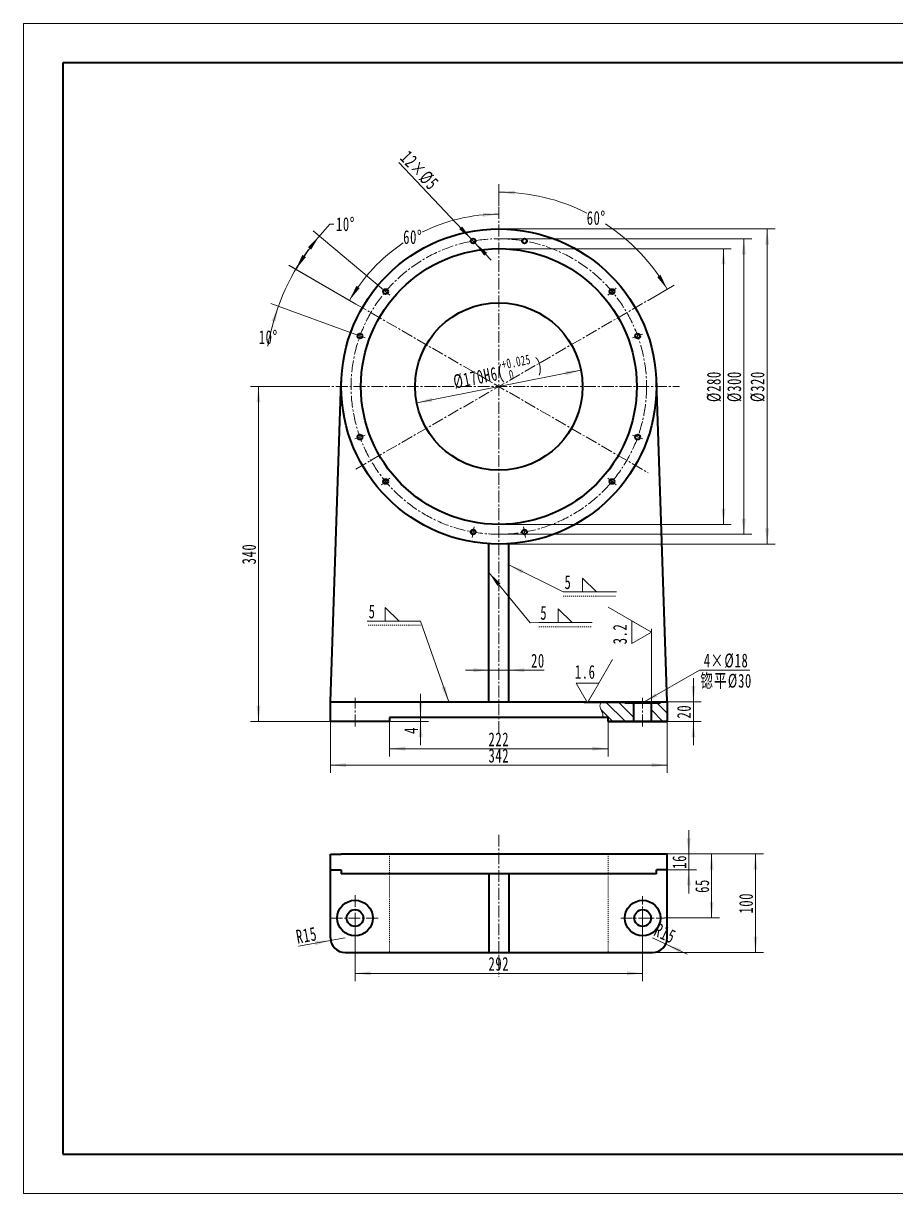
# Model space of a CAD drawing. Header units: millimetres. Extents: x -840 to 840, y -594 to 594.
# Drawn here: x -840 to 45, y -594 to 594 of the extents above; entities that cross this region are included whole.
import ezdxf

# ---------------------------------------------------------------- set-up
doc = ezdxf.new("R2010")
doc.units = ezdxf.units.MM
doc.linetypes.add('点画线', pattern=[18, 12, -2, 2, -2])
doc.linetypes.add('虚线', pattern=[2, 1, -1])
doc.layers.get('0').update_dxf_attribs({"lineweight": 35})
for name, color, linetype, lineweight in [('中心线层', 1, '点画线', 18), ('剖面线层', 4, 'Continuous', 18), ('尺寸线层', 3, 'Continuous', 18), ('粗实线层', 7, 'Continuous', 35), ('细实线层', 7, 'Continuous', 18), ('虚线层', 6, '虚线', 18)]:
    doc.layers.add(name, color=color, linetype=linetype, lineweight=lineweight)
doc.styles.add('标准', font='', dxfattribs={"width": 0.667})
doc.styles.get('标准').set_extended_font_data('宋体')
doc.dimstyles.new('标准', dxfattribs={"dimscale": 4, "dimtxt": 3.5, "dimasz": 4, "dimexe": 2, "dimexo": 0, "dimtad": 1, "dimdsep": 46, "dimtxsty": '标准', "dimblk": '_CAXARROW', "dimcen": 0, "dimdle": 6, "dimazin": 2, "dimtfac": 0.707107, "dimtdec": 3, "dimtmove": 2, "dimatfit": 3, "dimfxl": 1, "dimfrac": 2, "dimtolj": 1, "dimarcsym": 1})

# ---------------------------------------------------------------- blocks, each defined once
blk = doc.blocks.new('*X2')
at = {"layer": '尺寸线层', "linetype": 'Continuous'}
for points in [[(-85, 385.3), (-83, 369.3), (-87, 369.3)], [(-85, 65.3), (-83, 81.3), (-87, 81.3)]]:
    blk.add_hatch(color=0, dxfattribs=at).paths.add_polyline_path(points, flags=0)
at = {"layer": '尺寸线层', "color": 0, "linetype": 'Continuous'}
for p, q in [((-357.4, 385.3), (-77, 385.3)), ((-85, 385.3), (-85, 65.3)), ((-357.4, 65.3), (-77, 65.3))]:
    blk.add_line(p, q, dxfattribs=at)
at = {"layer": '尺寸线层', "color": 0, "insert": (-94.6, 225.3), "char_height": 14, "width": 55.235, "attachment_point": 5, "rotation": 90, "line_spacing_factor": 1.15057, "style": '标准'}
blk.add_mtext('\\T1.1;%%C320', dxfattribs=at)
blk = doc.blocks.new('_CAXARROW')
blk.add_hatch(color=0).paths.add_polyline_path([(0, 0), (-1, 0.125), (-1, -0.125)], flags=0)
blk = doc.blocks.new('*X3')
at = {"layer": '尺寸线层', "linetype": 'Continuous'}
for points in [[(-129.4, 365.3), (-127.4, 349.3), (-131.4, 349.3)], [(-129.4, 85.3), (-127.4, 101.3), (-131.4, 101.3)]]:
    blk.add_hatch(color=0, dxfattribs=at).paths.add_polyline_path(points, flags=0)
at = {"layer": '尺寸线层', "color": 0, "linetype": 'Continuous'}
for p, q in [((-357.4, 365.3), (-121.4, 365.3)), ((-129.4, 365.3), (-129.4, 85.3)), ((-357.4, 85.3), (-121.4, 85.3))]:
    blk.add_line(p, q, dxfattribs=at)
at = {"layer": '尺寸线层', "color": 0, "insert": (-138.9, 225.3), "char_height": 14, "width": 55.235, "attachment_point": 5, "rotation": 90, "line_spacing_factor": 1.15057, "style": '标准'}
blk.add_mtext('\\T1.1;%%C280', dxfattribs=at)
blk = doc.blocks.new('*X4')
at = {"layer": '尺寸线层', "linetype": 'Continuous'}
for points in [[(-108.7, 375.3), (-106.7, 359.3), (-110.7, 359.3)], [(-108.7, 75.3), (-106.7, 91.3), (-110.7, 91.3)]]:
    blk.add_hatch(color=0, dxfattribs=at).paths.add_polyline_path(points, flags=0)
at = {"layer": '尺寸线层', "color": 0, "linetype": 'Continuous'}
for p, q in [((-357.4, 375.3), (-100.7, 375.3)), ((-108.7, 375.3), (-108.7, 75.3)), ((-357.4, 75.3), (-100.7, 75.3))]:
    blk.add_line(p, q, dxfattribs=at)
at = {"layer": '尺寸线层', "color": 0, "insert": (-118.2, 225.3), "char_height": 14, "width": 55.235, "attachment_point": 5, "rotation": 90, "line_spacing_factor": 1.15057, "style": '标准'}
blk.add_mtext('\\T1.1;%%C300', dxfattribs=at)
blk = doc.blocks.new('*X6')
at = {"color": 0, "char_height": 14, "attachment_point": 1, "rotation": 11.2406, "line_spacing_factor": 1.15057, "style": '标准'}
for s, insert, width in [('\\T1.1;{\\H0.707107x;+0.025}', (-355.4, 252.4), 122.764), ('\\T1.1;)', (-321.2, 253.5), 352.984), ('\\T1.1;%%C170H6(', (-404.7, 236.9), 352.984), ('\\T1.1;{\\H0.707107x;0}', (-347.9, 241.8), 122.764)]:
    blk.add_mtext(s, dxfattribs=dict(at, insert=insert, width=width))
blk = doc.blocks.new('*X5')
at = {"layer": '尺寸线层', "linetype": 'Continuous'}
for points in [[(-274, 241.9), (-289.3, 236.8), (-290.1, 240.8)], [(-440.8, 208.8), (-424.7, 209.9), (-425.5, 213.9)]]:
    blk.add_hatch(color=0, dxfattribs=at).paths.add_polyline_path(points, flags=0)
at = {"layer": '尺寸线层', "color": 0, "linetype": 'Continuous'}
blk.add_line((-274, 241.9), (-440.8, 208.8), dxfattribs=at)
at = {"layer": '尺寸线层', "color": 0}
blk.add_blockref('*X6', (0, 0), dxfattribs=at)
blk = doc.blocks.new('*X7')
at = {"layer": '尺寸线层', "linetype": 'Continuous'}
for points in [[(-357.4, 400.4), (-373.3, 397.7), (-373.6, 401.7)], [(-509, 312.9), (-498.7, 325.3), (-502, 327.5)]]:
    blk.add_hatch(color=0, dxfattribs=at).paths.add_polyline_path(points, flags=0)
at = {"layer": '尺寸线层', "color": 0, "linetype": 'Continuous'}
blk.add_line((-502.5, 309.1), (-515.9, 316.9), dxfattribs=at)
for start, end in [(90, 116.4856), (123.6437, 150)]:
    blk.add_arc((-357.4, 225.3), 175.1, start, end, dxfattribs=at)
at = {"layer": '尺寸线层', "color": 0, "insert": (-444.9, 377), "char_height": 14, "width": 37.832, "attachment_point": 5, "line_spacing_factor": 1.15057, "style": '标准'}
blk.add_mtext('\\T1.1;60%%D', dxfattribs=at)
blk = doc.blocks.new('*X8')
at = {"layer": '尺寸线层', "linetype": 'Continuous'}
for points in [[(-357.4, 422.9), (-341.5, 420.2), (-341.3, 424.2)], [(-186.4, 324.1), (-196.6, 336.5), (-193.3, 338.8)]]:
    blk.add_hatch(color=0, dxfattribs=at).paths.add_polyline_path(points, flags=0)
at = {"layer": '尺寸线层', "color": 0, "linetype": 'Continuous'}
for p, q in [((-357.4, 408.8), (-357.4, 430.9)), ((-205.9, 312.8), (-179.4, 328.1))]:
    blk.add_line(p, q, dxfattribs=at)
for start, end in [(63.1207, 90), (30, 56.7778)]:
    blk.add_arc((-357.4, 225.3), 197.5, start, end, dxfattribs=at)
at = {"layer": '尺寸线层', "color": 0, "insert": (-258.6, 396.4), "char_height": 14, "width": 37.832, "attachment_point": 5, "line_spacing_factor": 1.15057, "style": '标准'}
blk.add_mtext('\\T1.1;60%%D', dxfattribs=at)
blk = doc.blocks.new('*X9')
at = {"layer": '尺寸线层', "linetype": 'Continuous'}
for points in [[(-539.6, 378.2), (-547.9, 364.4), (-551.1, 366.8)], [(-563.4, 344.3), (-553.2, 356.8), (-556.6, 358.9)]]:
    blk.add_hatch(color=0, dxfattribs=at).paths.add_polyline_path(points, flags=0)
at = {"layer": '尺寸线层', "color": 0, "linetype": 'Continuous'}
for p, q in [((-476.5, 325.3), (-545.7, 383.4)), ((-528.9, 390.1), (-524.9, 390.1)), ((-502.5, 309.1), (-570.3, 348.3))]:
    blk.add_line(p, q, dxfattribs=at)
blk.add_arc((-357.4, 225.3), 237.8, 136.1452, 150, dxfattribs=at)
at = {"layer": '尺寸线层', "color": 0, "insert": (-513.1, 390.1), "char_height": 14, "width": 36.058, "attachment_point": 5, "line_spacing_factor": 1.15057, "style": '标准'}
blk.add_mtext('\\T1.1;10%%D', dxfattribs=at)
blk = doc.blocks.new('*X10')
at = {"layer": '尺寸线层', "linetype": 'Continuous'}
for points in [[(-563.6, 344.4), (-553.5, 356.9), (-556.8, 359.1)], [(-581.2, 306.8), (-584.2, 291), (-588.1, 292.1)]]:
    blk.add_hatch(color=0, dxfattribs=at).paths.add_polyline_path(points, flags=0)
at = {"layer": '尺寸线层', "color": 0, "linetype": 'Continuous'}
for p, q in [((-502.5, 309.1), (-570.6, 348.4)), ((-503.5, 278.5), (-588.7, 309.5))]:
    blk.add_line(p, q, dxfattribs=at)
blk.add_arc((-357.4, 225.3), 238.1, 144.2254, 170.1048, dxfattribs=at)
at = {"layer": '尺寸线层', "color": 0, "insert": (-591.5, 275.4), "char_height": 14, "width": 36.058, "attachment_point": 5, "line_spacing_factor": 1.15057, "style": '标准'}
blk.add_mtext('\\T1.1;10%%D', dxfattribs=at)
blk = doc.blocks.new('*X11')
at = {"layer": '尺寸线层', "linetype": 'Continuous'}
for points in [[(-601.4, 225.3), (-599.4, 209.3), (-603.4, 209.3)], [(-601.4, -114.7), (-599.4, -98.7), (-603.4, -98.7)]]:
    blk.add_hatch(color=0, dxfattribs=at).paths.add_polyline_path(points, flags=0)
at = {"layer": '尺寸线层', "color": 0, "linetype": 'Continuous'}
for p, q in [((-540.8, 225.3), (-609.4, 225.3)), ((-601.4, 225.3), (-601.4, -114.7)), ((-513.4, -114.7), (-609.4, -114.7))]:
    blk.add_line(p, q, dxfattribs=at)
at = {"layer": '尺寸线层', "color": 0, "insert": (-610.9, 55.3), "char_height": 14, "width": 39.814, "attachment_point": 5, "rotation": 90, "line_spacing_factor": 1.15057, "style": '标准'}
blk.add_mtext('\\T1.1;340', dxfattribs=at)
blk = doc.blocks.new('*X12')
at = {"layer": '尺寸线层', "linetype": 'Continuous'}
for points in [[(-436.9, -110.7), (-438.9, -94.7), (-434.9, -94.7)], [(-436.9, -114.7), (-438.9, -130.7), (-434.9, -130.7)]]:
    blk.add_hatch(color=0, dxfattribs=at).paths.add_polyline_path(points, flags=0)
at = {"layer": '尺寸线层', "color": 0, "linetype": 'Continuous'}
for p, q in [((-436.9, -138.7), (-436.9, -86.7)), ((-468.4, -114.7), (-428.9, -114.7)), ((-452.3, -110.7), (-428.9, -110.7))]:
    blk.add_line(p, q, dxfattribs=at)
at = {"layer": '尺寸线层', "color": 0, "insert": (-446.4, -123.8), "char_height": 14, "width": 28, "attachment_point": 5, "rotation": 90, "line_spacing_factor": 1.15057, "style": '标准'}
blk.add_mtext('\\T1.1;4', dxfattribs=at)
blk = doc.blocks.new('*X13')
at = {"layer": '尺寸线层', "linetype": 'Continuous'}
for points in [[(-528.4, -159), (-512.4, -157), (-512.4, -161)], [(-186.4, -159), (-202.4, -157), (-202.4, -161)]]:
    blk.add_hatch(color=0, dxfattribs=at).paths.add_polyline_path(points, flags=0)
at = {"layer": '尺寸线层', "color": 0, "linetype": 'Continuous'}
for p, q in [((-528.4, -114.7), (-528.4, -167)), ((-186.4, -114.7), (-186.4, -167)), ((-528.4, -159), (-186.4, -159))]:
    blk.add_line(p, q, dxfattribs=at)
at = {"layer": '尺寸线层', "color": 0, "insert": (-357.4, -149.5), "char_height": 14, "width": 39.501, "attachment_point": 5, "line_spacing_factor": 1.15057, "style": '标准'}
blk.add_mtext('\\T1.1;342', dxfattribs=at)
blk = doc.blocks.new('*X14')
at = {"layer": '尺寸线层', "linetype": 'Continuous'}
for points in [[(-468.4, -142.3), (-452.4, -140.3), (-452.4, -144.3)], [(-246.4, -142.3), (-262.4, -140.3), (-262.4, -144.3)]]:
    blk.add_hatch(color=0, dxfattribs=at).paths.add_polyline_path(points, flags=0)
at = {"layer": '尺寸线层', "color": 0, "linetype": 'Continuous'}
for p, q in [((-468.4, -114.7), (-468.4, -150.3)), ((-246.4, -114.7), (-246.4, -150.3)), ((-468.4, -142.3), (-246.4, -142.3))]:
    blk.add_line(p, q, dxfattribs=at)
at = {"layer": '尺寸线层', "color": 0, "insert": (-357.4, -132.8), "char_height": 14, "width": 39.71, "attachment_point": 5, "line_spacing_factor": 1.15057, "style": '标准'}
blk.add_mtext('\\T1.1;222', dxfattribs=at)
blk = doc.blocks.new('*X15')
at = {"layer": '尺寸线层', "linetype": 'Continuous'}
for points in [[(-141.4, -249.2), (-139.4, -265.2), (-143.4, -265.2)], [(-141.4, -314.2), (-139.4, -298.2), (-143.4, -298.2)]]:
    blk.add_hatch(color=0, dxfattribs=at).paths.add_polyline_path(points, flags=0)
at = {"layer": '尺寸线层', "color": 0, "linetype": 'Continuous'}
for p, q in [((-197.5, -249.2), (-133.4, -249.2)), ((-141.4, -249.2), (-141.4, -314.2)), ((-189.1, -314.2), (-133.4, -314.2))]:
    blk.add_line(p, q, dxfattribs=at)
at = {"layer": '尺寸线层', "color": 0, "insert": (-150.9, -281.7), "char_height": 14, "width": 28, "attachment_point": 5, "rotation": 90, "line_spacing_factor": 1.15057, "style": '标准'}
blk.add_mtext('\\T1.1;65', dxfattribs=at)
blk = doc.blocks.new('*X16')
at = {"layer": '尺寸线层', "linetype": 'Continuous'}
for points in [[(-96.9, -249.2), (-94.9, -265.2), (-98.9, -265.2)], [(-96.9, -349.2), (-94.9, -333.2), (-98.9, -333.2)]]:
    blk.add_hatch(color=0, dxfattribs=at).paths.add_polyline_path(points, flags=0)
at = {"layer": '尺寸线层', "color": 0, "linetype": 'Continuous'}
for p, q in [((-197.5, -249.2), (-88.9, -249.2)), ((-96.9, -249.2), (-96.9, -349.2)), ((-201.4, -349.2), (-88.9, -349.2))]:
    blk.add_line(p, q, dxfattribs=at)
at = {"layer": '尺寸线层', "color": 0, "insert": (-106.4, -299.2), "char_height": 14, "width": 38.354, "attachment_point": 5, "rotation": 90, "line_spacing_factor": 1.15057, "style": '标准'}
blk.add_mtext('\\T1.1;100', dxfattribs=at)
blk = doc.blocks.new('*X17')
at = {"layer": '尺寸线层', "linetype": 'Continuous'}
blk.add_hatch(color=0, dxfattribs=at).paths.add_polyline_path([(-187.8, -340.7), (-174.3, -349.3), (-172.5, -345.7)], flags=0)
at = {"layer": '尺寸线层', "color": 0, "linetype": 'Continuous'}
blk.add_line((-166.2, -351), (-201.4, -334.2), dxfattribs=at)
at = {"layer": '尺寸线层', "color": 0, "linetype": 'Continuous', "insert": (-188.6, -329.8), "char_height": 14, "width": 40.232, "attachment_point": 5, "rotation": 334.6089, "line_spacing_factor": 1.15057, "style": '标准'}
blk.add_mtext('\\T1.1;R15', dxfattribs=at)
blk = doc.blocks.new('*X18')
at = {"layer": '尺寸线层', "linetype": 'Continuous'}
blk.add_hatch(color=0, dxfattribs=at).paths.add_polyline_path([(-528.2, -336.9), (-544.3, -337.8), (-543.5, -341.8)], flags=0)
at = {"layer": '尺寸线层', "color": 0, "linetype": 'Continuous'}
blk.add_line((-560.8, -342.9), (-513.4, -334.2), dxfattribs=at)
at = {"layer": '尺寸线层', "color": 0, "linetype": 'Continuous', "insert": (-552.6, -331.7), "char_height": 14, "width": 40.232, "attachment_point": 5, "rotation": 10.3219, "line_spacing_factor": 1.15057, "style": '标准'}
blk.add_mtext('\\T1.1;R15', dxfattribs=at)
blk = doc.blocks.new('*X19')
at = {"layer": '尺寸线层', "linetype": 'Continuous'}
for points in [[(-503.4, -370.4), (-487.4, -368.4), (-487.4, -372.4)], [(-211.4, -370.4), (-227.4, -368.4), (-227.4, -372.4)]]:
    blk.add_hatch(color=0, dxfattribs=at).paths.add_polyline_path(points, flags=0)
at = {"layer": '尺寸线层', "color": 0, "linetype": 'Continuous'}
for p, q in [((-503.4, -314.2), (-503.4, -378.4)), ((-211.4, -314.2), (-211.4, -378.4)), ((-503.4, -370.4), (-211.4, -370.4))]:
    blk.add_line(p, q, dxfattribs=at)
at = {"layer": '尺寸线层', "color": 0, "insert": (-357.4, -360.9), "char_height": 14, "width": 39.71, "attachment_point": 5, "line_spacing_factor": 1.15057, "style": '标准'}
blk.add_mtext('\\T1.1;292', dxfattribs=at)
blk = doc.blocks.new('*X20')
at = {"layer": '尺寸线层', "linetype": 'Continuous'}
for points in [[(-164.6, -249.2), (-166.6, -233.2), (-162.6, -233.2)], [(-164.6, -265.2), (-166.6, -281.2), (-162.6, -281.2)]]:
    blk.add_hatch(color=0, dxfattribs=at).paths.add_polyline_path(points, flags=0)
at = {"layer": '尺寸线层', "color": 0, "linetype": 'Continuous'}
for p, q in [((-164.6, -289.2), (-164.6, -225.2)), ((-186.4, -249.2), (-156.6, -249.2)), ((-186.4, -265.2), (-156.6, -265.2))]:
    blk.add_line(p, q, dxfattribs=at)
at = {"layer": '尺寸线层', "color": 0, "insert": (-174.1, -257.2), "char_height": 14, "width": 28, "attachment_point": 5, "rotation": 90, "line_spacing_factor": 1.15057, "style": '标准'}
blk.add_mtext('\\T1.1;16', dxfattribs=at)
blk = doc.blocks.new('*X21')
at = {"layer": '尺寸线层', "linetype": 'Continuous'}
for points in [[(-367.4, -62.6), (-383.4, -60.6), (-383.4, -64.6)], [(-347.4, -62.6), (-331.4, -60.6), (-331.4, -64.6)]]:
    blk.add_hatch(color=0, dxfattribs=at).paths.add_polyline_path(points, flags=0)
at = {"layer": '尺寸线层', "color": 0, "linetype": 'Continuous'}
for p, q in [((-367.4, -56.3), (-367.4, -70.6)), ((-391.4, -62.6), (-311.3, -62.6)), ((-347.4, -60), (-347.4, -70.6))]:
    blk.add_line(p, q, dxfattribs=at)
at = {"layer": '尺寸线层', "color": 0, "insert": (-317.7, -53.1), "char_height": 14, "width": 28, "attachment_point": 5, "line_spacing_factor": 1.15057, "style": '标准'}
blk.add_mtext('\\T1.1;20', dxfattribs=at)
blk = doc.blocks.new('*X22')
at = {"layer": '尺寸线层', "linetype": 'Continuous'}
for points in [[(-385.2, 374.9), (-394.7, 387.9), (-397.6, 385.1)], [(-381.7, 371.2), (-369.3, 361), (-372.2, 358.2)]]:
    blk.add_hatch(color=0, dxfattribs=at).paths.add_polyline_path(points, flags=0)
at = {"layer": '尺寸线层', "color": 0, "linetype": 'Continuous'}
blk.add_line((-458.8, 452.8), (-365.2, 353.8), dxfattribs=at)
at = {"layer": '尺寸线层', "color": 0, "insert": (-438, 444.7), "char_height": 14, "width": 80.776, "attachment_point": 5, "rotation": 313.3741, "line_spacing_factor": 1.15057, "style": '标准'}
blk.add_mtext('\\T1.1;12×%%C5', dxfattribs=at)
blk = doc.blocks.new('*X29')
at = {"layer": '尺寸线层', "color": 0, "linetype": 'Continuous'}
for p, q in [((0, 0), (-44, 25.4)), ((-20, -11.5), (-20, 11.5)), ((0, 0), (-20, -11.5))]:
    blk.add_line(p, q, dxfattribs=at)
at = {"layer": '尺寸线层', "color": 0, "linetype": 'Continuous', "lineweight": -2}
blk.add_line((0, -71.6), (0, 3.5), dxfattribs=at)
at = {"layer": '尺寸线层', "color": 0, "insert": (-32, 8.7), "char_height": 14, "width": 30.8, "attachment_point": 6, "rotation": 90, "line_spacing_factor": 1.15057, "style": '标准'}
blk.add_mtext('\\T1.1;3.2', dxfattribs=at)
blk = doc.blocks.new('*X30')
at = {"layer": '尺寸线层', "color": 0, "linetype": 'Continuous'}
for p, q in [((0, 0), (25.4, 44)), ((0, 0), (-11.5, 20)), ((-11.5, 20), (11.5, 20))]:
    blk.add_line(p, q, dxfattribs=at)
at = {"layer": '尺寸线层', "color": 0, "linetype": 'Continuous', "lineweight": -2}
blk.add_line((37.9, 0), (-3.5, 0), dxfattribs=at)
at = {"layer": '尺寸线层', "color": 0, "insert": (8.1, 31.2), "char_height": 14, "width": 31.035, "attachment_point": 6, "line_spacing_factor": 1.15057, "style": '标准'}
blk.add_mtext('\\T1.1;1.6', dxfattribs=at)
blk = doc.blocks.new('*X32')
at = {"layer": '尺寸线层', "linetype": 'Continuous'}
blk.add_hatch(color=0, dxfattribs=at).paths.add_polyline_path([(-211.4, -95.7), (-198.5, -86), (-196.5, -89.4)], flags=0)
at = {"layer": '尺寸线层', "color": 0, "linetype": 'Continuous'}
blk.add_line((-211.4, -95.7), (-153.8, -62.6), dxfattribs=at)
at = {"layer": '尺寸线层', "color": 0}
blk.add_line((-153.8, -62.6), (-102.6, -62.6), dxfattribs=at)
at = {"layer": '尺寸线层', "color": 0, "char_height": 14, "attachment_point": 5, "line_spacing_factor": 1.15057, "style": '标准'}
for s, insert, width in [('\\T1.1;4×%%C18', (-126.7, -53.1), 82.967), ('\\T1.1;锪平%%C30', (-126.7, -74.1), 96.427)]:
    blk.add_mtext(s, dxfattribs=dict(at, insert=insert, width=width))
blk = doc.blocks.new('*X36')
at = {"layer": '尺寸线层', "linetype": 'Continuous'}
for points in [[(-159.9, -94.7), (-157.9, -78.7), (-161.9, -78.7)], [(-159.9, -114.7), (-157.9, -130.7), (-161.9, -130.7)]]:
    blk.add_hatch(color=0, dxfattribs=at).paths.add_polyline_path(points, flags=0)
at = {"layer": '尺寸线层', "color": 0, "linetype": 'Continuous'}
for p, q in [((-159.9, -70.7), (-159.9, -138.7)), ((-186.4, -94.7), (-151.9, -94.7)), ((-186.4, -114.7), (-151.9, -114.7))]:
    blk.add_line(p, q, dxfattribs=at)
at = {"layer": '尺寸线层', "color": 0, "insert": (-169.4, -104.7), "char_height": 14, "width": 28, "attachment_point": 5, "rotation": 90, "line_spacing_factor": 1.15057, "style": '标准'}
blk.add_mtext('\\T1.1;20', dxfattribs=at)
blk = doc.blocks.new('*X38')
at = {"layer": '尺寸线层', "linetype": 'Continuous', "lineweight": -2}
blk.add_hatch(color=0, dxfattribs=at).paths.add_polyline_path([(0, 0), (15.2, -5.3), (13.4, -8.9)], flags=0)
at = {"layer": '尺寸线层', "color": 0, "linetype": 'Continuous', "lineweight": -2}
for p, q in [((0, 0), (55.3, -27.5)), ((55.3, -27.5), (109.3, -27.5))]:
    blk.add_line(p, q, dxfattribs=at)
at = {"layer": '尺寸线层', "color": 0, "linetype": 'Continuous'}
for p, q in [((75.1, -27.5), (75.1, -13.5)), ((89.1, -27.5), (75.1, -13.5)), ((75.1, -27.5), (89.1, -27.5))]:
    blk.add_line(p, q, dxfattribs=at)
at = {"layer": '尺寸线层', "color": 0, "linetype": '虚线'}
blk.add_line((55.3, -31.7), (109.3, -31.7), dxfattribs=at)
at = {"layer": '尺寸线层', "color": 0, "linetype": 'Continuous', "insert": (56.7, -17.7), "char_height": 14, "width": 28, "attachment_point": 4, "line_spacing_factor": 1.15057, "style": '标准'}
blk.add_mtext('\\T1.1;5', dxfattribs=at)
blk = doc.blocks.new('*X39')
at = {"layer": '尺寸线层', "linetype": 'Continuous', "lineweight": -2}
blk.add_hatch(color=0, dxfattribs=at).paths.add_polyline_path([(0, 0), (11.7, -11.1), (8.6, -13.6)], flags=0)
at = {"layer": '尺寸线层', "color": 0, "linetype": 'Continuous', "lineweight": -2}
for p, q in [((0, 0), (41.9, -51)), ((41.9, -51), (50.7, -50.8)), ((50.7, -50.8), (104.7, -50.8))]:
    blk.add_line(p, q, dxfattribs=at)
at = {"layer": '尺寸线层', "color": 0, "linetype": 'Continuous'}
for p, q in [((70.4, -50.8), (70.4, -36.8)), ((84.4, -50.8), (70.4, -36.8)), ((70.4, -50.8), (84.4, -50.8))]:
    blk.add_line(p, q, dxfattribs=at)
at = {"layer": '尺寸线层', "color": 0, "linetype": '虚线'}
blk.add_line((50.7, -55), (104.7, -55), dxfattribs=at)
at = {"layer": '尺寸线层', "color": 0, "linetype": 'Continuous', "insert": (52.1, -41), "char_height": 14, "width": 28, "attachment_point": 4, "line_spacing_factor": 1.15057, "style": '标准'}
blk.add_mtext('\\T1.1;5', dxfattribs=at)
blk = doc.blocks.new('*X40')
at = {"layer": '尺寸线层', "linetype": 'Continuous', "lineweight": -2}
blk.add_hatch(color=0, dxfattribs=at).paths.add_polyline_path([(0, 0), (-7.2, 14.4), (-3.4, 15.8)], flags=0)
at = {"layer": '尺寸线层', "color": 0, "linetype": 'Continuous'}
for p, q in [((-64.4, 81.8), (-64.4, 95.8)), ((-50.4, 81.8), (-64.4, 95.8)), ((-64.4, 81.8), (-50.4, 81.8))]:
    blk.add_line(p, q, dxfattribs=at)
at = {"layer": '尺寸线层', "color": 0, "linetype": 'Continuous', "lineweight": -2}
for p, q in [((-28.7, 81.8), (-82.7, 81.8)), ((0, 0), (-28.7, 81.8))]:
    blk.add_line(p, q, dxfattribs=at)
at = {"layer": '尺寸线层', "color": 0, "linetype": '虚线'}
blk.add_line((-28.7, 77.6), (-82.7, 77.6), dxfattribs=at)
at = {"layer": '尺寸线层', "color": 0, "linetype": 'Continuous', "insert": (-81.3, 91.6), "char_height": 14, "width": 28, "attachment_point": 4, "line_spacing_factor": 1.15057, "style": '标准'}
blk.add_mtext('\\T1.1;5', dxfattribs=at)
blk = doc.blocks.new('*X43')
at = {"layer": '粗实线层'}
for p, q in [((-200, 138.5), (-200, -138.5)), ((200, 138.5), (-200, 138.5)), ((-200, -138.5), (200, -138.5))]:
    blk.add_line(p, q, dxfattribs=at)
at = {"layer": '细实线层'}
for p, q in [((210, 148.5), (-210, 148.5)), ((-210, 148.5), (-210, -148.5)), ((-210, -148.5), (210, -148.5))]:
    blk.add_line(p, q, dxfattribs=at)

msp = doc.modelspace()

# ---------------------------------------------------------------- hatches: boundary and pattern name
at = {"layer": '剖面线层'}
h = msp.add_hatch(dxfattribs=at)
h.set_pattern_fill('无图案', color=256, scale=9, angle=135, style=0, pattern_type=0)
h.set_pattern_definition([(135, (0, 0), (-6.36396, -6.36396), [])])
edge = h.paths.add_edge_path(flags=0)
edge.add_spline(control_points=[(-252.307, -110.654), (-252.104, -110.181), (-251.942, -109.7), (-251.835, -109.218)], knot_values=[0, 0, 0, 0, 1.51401167, 1.51401167, 1.51401167, 1.51401167], weights=[1, 1, 1, 1], degree=3, periodic=0)
edge.add_spline(control_points=[(-251.835, -109.218), (-251.701, -108.61), (-251.459, -105.52), (-255.818, -100.97), (-254.362, -96.488), (-253.233, -94.654)], knot_values=[0, 0, 0, 0, 1.8766608, 9.52178478, 15.49668264, 15.49668264, 15.49668264, 15.49668264], weights=[1, 1, 1, 1, 1, 1], degree=3, periodic=0)
edge.add_line((-253.233, -94.654), (-229.401, -94.654))
edge.add_line((-229.401, -94.654), (-229.401, -95.654))
edge.add_line((-229.401, -95.654), (-219.901, -95.654))
edge.add_line((-219.901, -95.654), (-219.901, -114.654))
edge.add_line((-219.901, -114.654), (-246.401, -114.654))
edge.add_line((-246.401, -114.654), (-246.401, -110.654))
edge.add_line((-246.401, -110.654), (-252.307, -110.654))
h.paths.add_polyline_path([(-202.901, -114.654), (-202.901, -107.041), (-202.901, -95.654), (-193.401, -95.654), (-193.401, -94.654), (-186.401, -94.654), (-186.401, -114.654), (-201.401, -114.654)], flags=0)

# ---------------------------------------------------------------- linework, layer by layer
at = {"layer": '中心线层'}
for p, q in [((-357.401, -126.309), (-357.401, 408.761)), ((-468.094, 318.228), (-476.521, 325.299)), ((-246.707, 318.228), (-238.281, 325.299)), ((-502.524, 141.559), (-205.915, 312.806)), ((-502.524, 309.132), (-205.915, 137.885)), ((-493.186, 274.767), (-503.523, 278.53)), ((-221.615, 274.767), (-211.279, 278.53)), ((-540.816, 225.346), (-173.986, 225.346)), ((-493.186, 175.924), (-503.523, 172.161)), ((-221.615, 175.924), (-211.279, 172.161)), ((-468.094, 132.463), (-476.521, 125.392)), ((-246.707, 132.463), (-238.281, 125.392)), ((-382.493, 83.041), (-384.403, 72.208)), ((-332.309, 83.041), (-330.399, 72.208)), ((-503.401, -119.689), (-503.401, -90.62)), ((-211.401, -119.689), (-211.401, -90.62)), ((-357.401, -229.642), (-357.401, -373.837)), ((-503.401, -338.883), (-503.401, -289.596)), ((-211.401, -336.564), (-211.401, -291.915)), ((-528.045, -314.24), (-478.757, -314.24)), ((-233.725, -314.24), (-189.076, -314.24))]:
    msp.add_line(p, q, dxfattribs=at)
msp.add_circle((-357.401, 225.346), 150, dxfattribs=at)
at = {"layer": '粗实线层', "color": 7, "linetype": 'Continuous'}
for p, q in [((-528.401, -94.654), (-517.308, 230.796)), ((-186.401, -94.654), (-197.494, 230.796)), ((-528.401, -114.654), (-528.401, -94.654)), ((-528.401, -94.654), (-513.401, -94.654)), ((-513.401, -94.654), (-201.401, -94.654)), ((-201.401, -94.654), (-186.401, -94.654)), ((-186.401, -94.654), (-186.401, -114.654)), ((-513.401, -114.654), (-528.401, -114.654)), ((-468.401, -114.654), (-513.401, -114.654)), ((-246.401, -110.654), (-468.401, -110.654)), ((-468.401, -110.654), (-468.401, -114.654)), ((-246.401, -114.654), (-246.401, -110.654)), ((-201.401, -114.654), (-246.401, -114.654)), ((-186.401, -114.654), (-201.401, -114.654)), ((-528.401, -269.24), (-528.401, -249.24)), ((-528.401, -249.24), (-517.308, -249.24)), ((-197.494, -249.24), (-517.308, -249.24)), ((-186.401, -249.24), (-197.494, -249.24)), ((-186.401, -269.24), (-186.401, -249.24)), ((-528.401, -265.24), (-517.308, -265.24)), ((-528.401, -334.24), (-528.401, -269.24)), ((-517.401, -265.24), (-517.401, -269.24)), ((-197.401, -269.24), (-517.401, -269.24)), ((-197.401, -269.24), (-197.401, -265.24)), ((-186.401, -265.24), (-197.401, -265.24)), ((-186.401, -334.24), (-186.401, -269.24)), ((-513.401, -349.24), (-201.401, -349.24))]:
    msp.add_line(p, q, dxfattribs=at)
at = {"layer": '粗实线层'}
for p, q in [((-367.401, -94.654), (-367.401, 65.658)), ((-347.401, -94.654), (-347.401, 65.658)), ((-229.401, -95.654), (-229.401, -94.654)), ((-193.401, -95.654), (-193.401, -94.654)), ((-229.401, -95.654), (-193.401, -95.654)), ((-220.401, -114.654), (-220.401, -95.654)), ((-202.401, -114.654), (-202.401, -95.654)), ((-246.401, -114.654), (-186.401, -114.654)), ((-367.401, -269.24), (-367.401, -349.24)), ((-347.401, -269.24), (-347.401, -349.24))]:
    msp.add_line(p, q, dxfattribs=at)
at = {"layer": '粗实线层', "color": 7, "linetype": 'Continuous'}
for centre, radius in [((-357.401, 225.346), 160), ((-383.448, 373.067), 2.5), ((-331.354, 373.067), 2.5), ((-357.401, 225.346), 140), ((-472.308, 321.764), 2.5), ((-242.494, 321.764), 2.5), ((-357.401, 225.346), 85), ((-498.355, 276.649), 2.5), ((-216.447, 276.649), 2.5), ((-498.355, 174.042), 2.5), ((-216.447, 174.042), 2.5), ((-472.308, 128.927), 2.5), ((-242.494, 128.927), 2.5), ((-383.448, 77.624), 2.5), ((-331.354, 77.624), 2.5), ((-503.401, -314.24), 18), ((-211.401, -314.24), 18), ((-503.401, -314.24), 8.5), ((-211.401, -314.24), 8.5)]:
    msp.add_circle(centre, radius, dxfattribs=at)
for centre, start, end in [((-513.401, -334.24), 180, 270), ((-201.401, -334.24), 270, 0)]:
    msp.add_arc(centre, 15, start, end, dxfattribs=at)
at = {"layer": '细实线层'}
msp.add_open_spline([(-253.233, -94.654), (-254.362, -96.488), (-255.818, -100.97), (-251.041, -105.957), (-251.847, -109.582), (-252.307, -110.654)], degree=3, knots=[0, 0, 0, 0, 6.56186599, 14.95803949, 18.65179108, 18.65179108, 18.65179108, 18.65179108], dxfattribs=at)
at = {"layer": '虚线层'}
for p, q in [((-468.401, -249.24), (-468.401, -349.24)), ((-246.401, -249.24), (-246.401, -349.24))]:
    msp.add_line(p, q, dxfattribs=at)

# ---------------------------------------------------------------- block references
at = {"layer": '尺寸线层'}
for name, p in [('*X39', (-367.401, 36.503)), ('*X38', (-347.401, 44.319)), ('*X40', (-408.22, -94.654)), ('*X32', (0, 0))]:
    msp.add_blockref(name, p, dxfattribs=at)

# ---------------------------------------------------------------- dimensions: what is measured, and where the dimension line sits
dim = msp.add_diameter_dim_2p(p1=(-381.731, 371.249), p2=(-385.165, 374.884), dimstyle='标准', override={"dimpost": '12×%%C<>', "dimsah": 1, "dimtfac": 1, "dimtfill": 1, "dimtzin": 8}, dxfattribs=at)
dim.commit()
dim.dimension.update_dxf_attribs({"geometry": '*X22', "text_midpoint": (-444.93, 438.141), "dimtype": 163})
for base, line2, picture, middle in [((-258.648, 396.391), ((-502.524, 141.559), (-205.915, 312.806)), '*X8', (-258.648, 396.391)), ((-444.93, 376.951), ((-502.524, 309.132), (-205.915, 137.885)), '*X7', (-444.93, 376.951))]:
    dim = msp.add_angular_dim_2l(base=base, line1=((-357.401, -126.309), (-357.401, 408.761)), line2=line2, dimstyle='标准', override={"dimtad": 0, "dimtih": 1, "dimtoh": 1, "dimsah": 1, "dimtfill": 1, "dimtzin": 8}, dxfattribs=at)
    dim.commit()
    dim.dimension.update_dxf_attribs({"geometry": picture, "text_midpoint": middle})
for base, line1, picture, middle in [((-550.928, 363.562), ((-468.094, 318.228), (-476.521, 325.299)), '*X9', (-513.075, 390.112)), ((-575.649, 320.599), ((-493.186, 274.767), (-503.523, 278.53)), '*X10', (-591.478, 275.374))]:
    dim = msp.add_angular_dim_2l(base=base, line1=line1, line2=((-502.524, 309.132), (-205.915, 137.885)), dimstyle='标准', override={"dimtad": 0, "dimtih": 1, "dimtoh": 1, "dimsah": 1, "dimtfill": 1, "dimtzin": 8}, dxfattribs=at)
    dim.commit()
    dim.dimension.update_dxf_attribs({"geometry": picture, "text_midpoint": middle, "dimtype": 162})
for base, p1, p2, angle, override, picture, middle in [((-85.016, 65.346), (-357.401, 385.346), (-357.401, 65.346), 270, {"dimpost": '%%C<>', "dimsah": 1, "dimtfac": 1, "dimtfill": 1, "dimtzin": 8}, '*X2', (-85.016, 225.346)), ((-108.694, 75.346), (-357.401, 375.346), (-357.401, 75.346), 270, {"dimpost": '%%C<>', "dimsah": 1, "dimtfac": 1, "dimtfill": 1, "dimtzin": 8}, '*X4', (-108.694, 225.346)), ((-129.379, 85.346), (-357.401, 365.346), (-357.401, 85.346), 270, {"dimpost": '%%C<>', "dimsah": 1, "dimtfac": 1, "dimtfill": 1, "dimtzin": 8}, '*X3', (-129.379, 225.346)), ((-601.417, -114.654), (-540.816, 225.346), (-513.401, -114.654), 270, {"dimsah": 1, "dimtfill": 1, "dimtzin": 8}, '*X11', (-601.417, 55.346)), ((-159.866, -114.654), (-186.401, -94.654), (-186.401, -114.654), 270, {"dimsah": 1, "dimtfill": 1, "dimtzin": 8}, '*X36', (-159.866, -104.654)), ((-164.622, -249.24), (-186.401, -265.24), (-186.401, -249.24), 90, {"dimsah": 1, "dimtfill": 1, "dimtzin": 8}, '*X20', (-164.622, -257.24)), ((-96.884, -349.24), (-197.494, -249.24), (-201.401, -349.24), 270, {"dimsah": 1, "dimtfill": 1, "dimtzin": 8}, '*X16', (-96.884, -299.24)), ((-141.359, -314.24), (-197.494, -249.24), (-189.076, -314.24), 270, {"dimsah": 1, "dimtfill": 1, "dimtzin": 8}, '*X15', (-141.359, -281.74))]:
    dim = msp.add_linear_dim(base=base, p1=p1, p2=p2, angle=angle, dimstyle='标准', override=override, dxfattribs=at)
    dim.commit()
    dim.dimension.update_dxf_attribs({"geometry": picture, "text_midpoint": middle})
dim = msp.add_diameter_dim_2p(p1=(-440.77, 208.777), p2=(-274.031, 241.914), text='\\A1;%%C170H6({\\H0.707107x;\\S+0.025^  0;})', dimstyle='标准', override={"dimpost": '%%C<>', "dimsah": 1, "dimtfill": 1, "dimtolj": 0, "dimtzin": 8}, dxfattribs=at)
dim.commit()
dim.dimension.update_dxf_attribs({"geometry": '*X5', "text_midpoint": (-357.401, 225.346), "dimtype": 163})
dim = msp.add_linear_dim(base=(-347.401, -62.641), p1=(-367.401, -56.335), p2=(-347.401, -59.984), dimstyle='标准', override={"dimsah": 1, "dimtfill": 1, "dimtzin": 8}, dxfattribs=at)
dim.commit()
dim.dimension.update_dxf_attribs({"geometry": '*X21', "text_midpoint": (-317.677, -62.641), "dimtype": 160})
dim = msp.add_linear_dim(base=(-436.927, -110.654), p1=(-468.401, -114.654), p2=(-452.35, -110.654), angle=90, dimstyle='标准', override={"dimsah": 1, "dimtfill": 1, "dimtzin": 8}, dxfattribs=at)
dim.commit()
dim.dimension.update_dxf_attribs({"geometry": '*X12', "text_midpoint": (-436.927, -123.754), "dimtype": 160})
for base, p1, p2, picture, middle in [((-186.401, -158.999), (-528.401, -114.654), (-186.401, -114.654), '*X13', (-357.401, -158.999)), ((-246.401, -142.256), (-468.401, -114.654), (-246.401, -114.654), '*X14', (-357.401, -142.256)), ((-211.401, -370.411), (-503.401, -314.24), (-211.401, -314.24), '*X19', (-357.401, -370.411))]:
    dim = msp.add_linear_dim(base=base, p1=p1, p2=p2, dimstyle='标准', override={"dimsah": 1, "dimtfill": 1, "dimtzin": 8}, dxfattribs=at)
    dim.commit()
    dim.dimension.update_dxf_attribs({"geometry": picture, "text_midpoint": middle})
for center, mpoint, picture, middle in [((-513.401, -334.24), (-528.158, -336.927), '*X18', (-550.928, -341.074)), ((-201.401, -334.24), (-187.85, -340.672), '*X17', (-192.72, -338.36))]:
    dim = msp.add_radius_dim(center=center, mpoint=mpoint, dimstyle='标准', override={"dimpost": 'R<>', "dimsah": 1, "dimtfill": 1, "dimtzin": 8}, dxfattribs=at)
    dim.commit()
    dim.dimension.update_dxf_attribs({"geometry": picture, "text_midpoint": middle, "dimtype": 164})

# ---------------------------------------------------------------- next in the draw order: wipeouts: each hides what was drawn before it
for points in [[(-222.401, -35.602), (-202.401, -24.055), (-202.401, -24.055), (-222.401, -12.508), (-222.401, -12.508)], [(-267.348, -95.654), (-256.044, -76.074), (-256.044, -76.074), (-255.801, -75.654), (-255.801, -75.654), (-278.895, -75.654), (-278.895, -75.654), (-278.653, -76.074), (-278.653, -76.074)]]:
    msp.add_wipeout(points).dxf.layer = '尺寸线层'

# ---------------------------------------------------------------- next in the draw order: block references
for name, p in [('*X29', (-202.401, -24.055)), ('*X30', (-267.348, -95.654))]:
    msp.add_blockref(name, p, dxfattribs=at)
at = {"layer": '粗实线层', "xscale": 4, "yscale": 4, "zscale": 4}
msp.add_blockref('*X43', (0, 0), dxfattribs=at)

doc.saveas('drawing.dxf')
